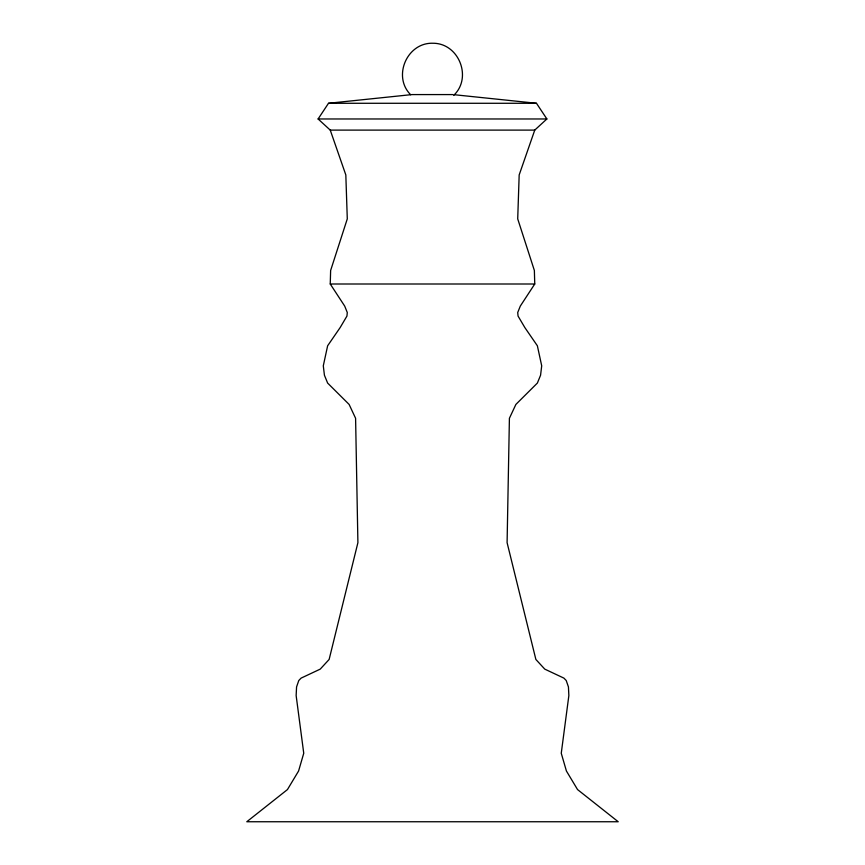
<?xml version="1.0" encoding="UTF-8"?>
<svg xmlns="http://www.w3.org/2000/svg" width="865" height="865" viewBox="0 0 865 865"><rect width="100%" height="100%" fill="white"/><g stroke="black" fill="none" stroke-linecap="round" stroke-linejoin="round"><path stroke-width="1.3" d="M330.235 130.107L534.754 130.107L519.173 174.946L517.713 218.877L534.365 270.464L534.754 284.001L520.298 306.102L517.713 312.525L518.059 316.071L524.806 327.511L537.37 345.784L541.706 365.819L540.571 375.237L537.37 383.065L515.886 404.431L509.409 418.282L507.095 542.669L535.868 659.454L544.777 669.132L563.904 678.117L566.218 680.517L568.435 686.929L568.856 695.579L561.255 753.253L566.413 771.007L577.55 789.572L618.216 821.75L246.785 821.75L287.45 789.572L298.587 771.007L303.745 753.253L296.144 695.579L296.565 686.929L298.782 680.517L301.096 678.117L320.223 669.132L329.132 659.454L357.905 542.669L355.591 418.282L349.114 404.431L327.63 383.065L324.429 375.237L323.294 365.819L327.63 345.784L340.194 327.511L346.941 316.071L347.287 312.525L344.703 306.102L330.246 284.001L330.635 270.464L347.287 218.877L345.827 174.946L330.246 130.107L318.104 118.97L328.505 103.281L412.043 94.577L452.773 94.577M453.606 95.442C472.593 77.807 458.893 43.142 432.987 43.25C407.091 42.298 392.267 76.488 410.67 94.739M534.743 130.107L546.875 118.97L536.473 103.281L454.266 94.718M328.505 103.281L536.473 103.281M318.104 118.97L546.875 118.97M330.246 284.001L534.754 284.001"/></g></svg>
